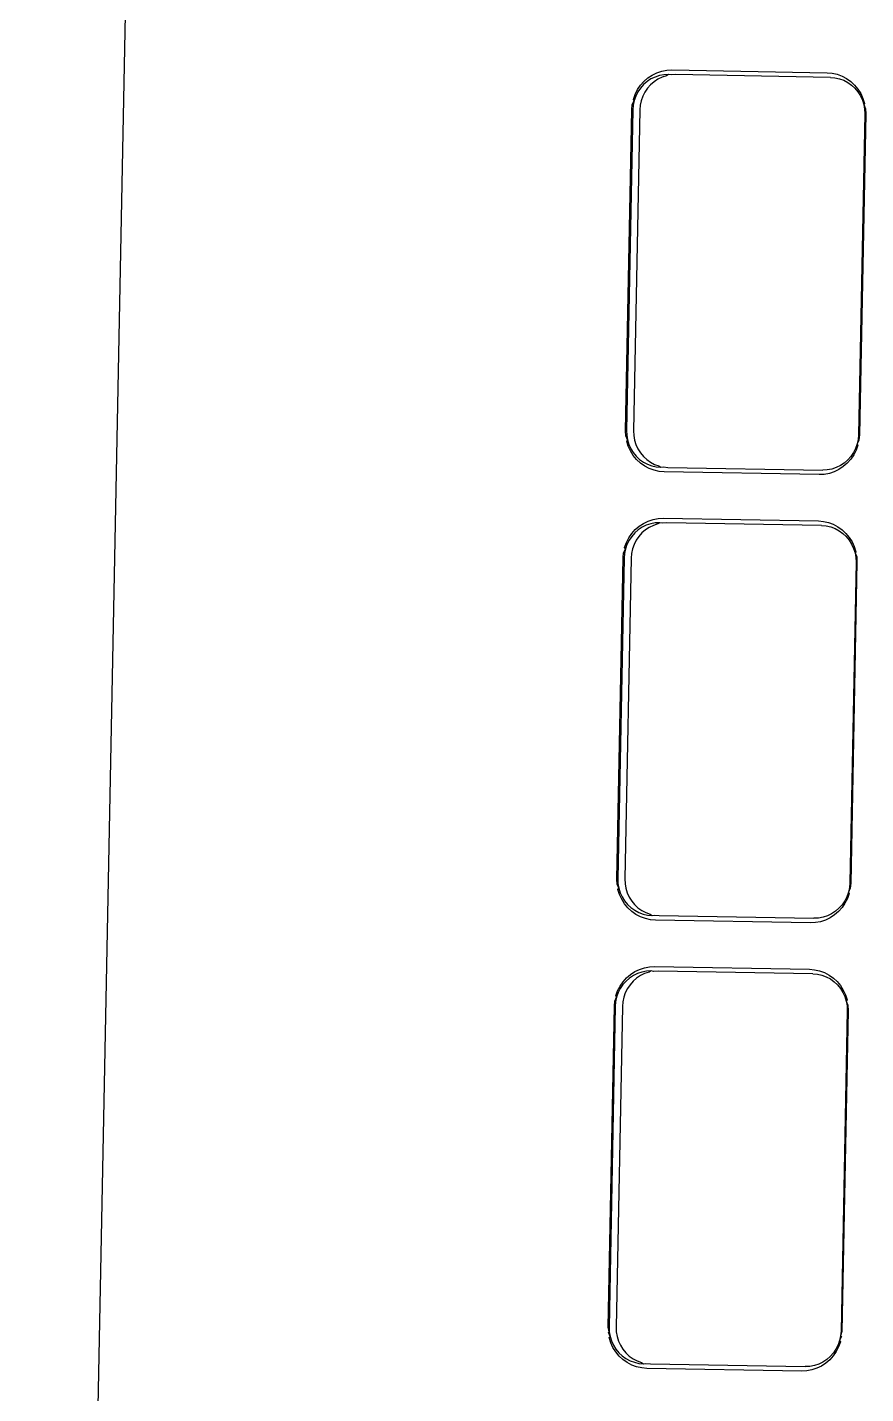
# Model space of a CAD drawing. Header units: millimetres. Extents: x 44692 to 659456, y -26273 to 14445.
# Drawn here: x 257766.3 to 257798.6, y -11841 to -11788.3 of the extents above; entities that cross this region are included whole.
import ezdxf

# ---------------------------------------------------------------- set-up
doc = ezdxf.new("R2010")
doc.units = ezdxf.units.MM
doc.header["$LTSCALE"] = 100
doc.layers.add('Muebles', color=112, linetype='Continuous')

msp = doc.modelspace()

# ---------------------------------------------------------------- linework, layer by layer
at = {"layer": 'Muebles'}
for p, q in [((257771.133, -11734.54), (257766.327, -11981.102)), ((257789.956, -11790.574), (257790.091, -11790.422)), ((257790.209, -11790.429), (257790.073, -11790.547)), ((257790.091, -11790.422), (257790.243, -11790.29)), ((257790.358, -11790.331), (257790.209, -11790.429)), ((257790.243, -11790.29), (257790.411, -11790.179)), ((257790.482, -11790.434), (257790.346, -11790.551)), ((257790.518, -11790.254), (257790.358, -11790.331)), ((257790.411, -11790.179), (257790.592, -11790.092)), ((257790.631, -11790.336), (257790.482, -11790.434)), ((257790.686, -11790.198), (257790.518, -11790.254)), ((257790.592, -11790.092), (257790.782, -11790.03)), ((257790.791, -11790.259), (257790.631, -11790.336)), ((257790.86, -11790.166), (257790.686, -11790.198)), ((257790.782, -11790.03), (257790.978, -11789.993)), ((257790.959, -11790.203), (257790.791, -11790.259)), ((257791.037, -11790.157), (257790.86, -11790.166)), ((257791.037, -11790.157), (257790.959, -11790.203)), ((257790.978, -11789.993), (257791.171, -11789.984)), ((257791.133, -11790.171), (257791.037, -11790.157)), ((257791.31, -11790.162), (257791.133, -11790.171)), ((257791.171, -11789.984), (257797.148, -11790.089)), ((257797.275, -11790.267), (257791.31, -11790.162)), ((257797.148, -11790.089), (257797.341, -11790.106)), ((257797.275, -11790.267), (257797.451, -11790.282)), ((257797.341, -11790.106), (257797.535, -11790.149)), ((257797.451, -11790.282), (257797.624, -11790.321)), ((257797.535, -11790.149), (257797.723, -11790.218)), ((257797.624, -11790.321), (257797.79, -11790.382)), ((257797.723, -11790.218), (257797.9, -11790.311)), ((257797.79, -11790.382), (257797.947, -11790.465)), ((257797.9, -11790.311), (257798.063, -11790.428)), ((257797.947, -11790.465), (257798.092, -11790.568)), ((257798.063, -11790.428), (257798.21, -11790.566)), ((257789.683, -11791.116), (257789.751, -11790.924)), ((257789.772, -11790.991), (257789.711, -11791.162)), ((257789.751, -11790.924), (257789.842, -11790.742)), ((257789.853, -11790.83), (257789.772, -11790.991)), ((257789.842, -11790.742), (257789.956, -11790.574)), ((257789.954, -11790.681), (257789.853, -11790.83)), ((257790.073, -11790.547), (257789.954, -11790.681)), ((257790.045, -11790.996), (257789.984, -11791.167)), ((257790.126, -11790.835), (257790.045, -11790.996)), ((257790.227, -11790.686), (257790.126, -11790.835)), ((257790.346, -11790.551), (257790.227, -11790.686)), ((257798.092, -11790.568), (257798.223, -11790.69)), ((257798.21, -11790.566), (257798.339, -11790.722)), ((257798.223, -11790.69), (257798.337, -11790.829)), ((257798.337, -11790.829), (257798.432, -11790.981)), ((257798.339, -11790.722), (257798.446, -11790.894)), ((257798.432, -11790.981), (257798.507, -11791.146)), ((257798.446, -11790.894), (257798.531, -11791.079)), ((257789.382, -11803.888), (257789.623, -11791.515)), ((257789.658, -11791.52), (257789.417, -11803.882)), ((257789.623, -11791.515), (257789.64, -11791.316)), ((257789.64, -11791.316), (257789.711, -11791.162)), ((257789.673, -11791.34), (257789.658, -11791.52)), ((257789.711, -11791.162), (257789.673, -11791.34)), ((257789.711, -11791.162), (257789.683, -11791.116)), ((257789.931, -11791.525), (257789.69, -11803.887)), ((257789.946, -11791.344), (257789.931, -11791.525)), ((257789.984, -11791.167), (257789.946, -11791.344)), ((257798.507, -11791.146), (257798.561, -11791.318)), ((257798.531, -11791.079), (257798.591, -11791.274)), ((257798.591, -11791.274), (257798.561, -11791.318)), ((257798.561, -11791.318), (257798.592, -11791.497)), ((257798.561, -11791.318), (257798.626, -11791.475)), ((257798.592, -11791.497), (257798.6, -11791.678)), ((257798.626, -11791.475), (257798.635, -11791.674)), ((257798.6, -11791.678), (257798.359, -11804.04)), ((257798.635, -11791.674), (257798.394, -11804.047)), ((257789.391, -11804.086), (257789.382, -11803.888)), ((257789.456, -11804.242), (257789.391, -11804.086)), ((257789.417, -11803.882), (257789.425, -11804.063)), ((257789.425, -11804.063), (257789.456, -11804.242)), ((257789.69, -11803.887), (257789.698, -11804.068)), ((257789.698, -11804.068), (257789.729, -11804.247)), ((257798.359, -11804.04), (257798.344, -11804.22)), ((257798.394, -11804.047), (257798.377, -11804.245)), ((257789.426, -11804.288), (257789.456, -11804.242)), ((257789.486, -11804.483), (257789.426, -11804.288)), ((257789.456, -11804.242), (257789.51, -11804.414)), ((257789.571, -11804.668), (257789.486, -11804.483)), ((257789.51, -11804.414), (257789.585, -11804.579)), ((257789.678, -11804.84), (257789.571, -11804.668)), ((257789.585, -11804.579), (257789.68, -11804.731)), ((257789.729, -11804.247), (257789.783, -11804.419)), ((257789.783, -11804.419), (257789.858, -11804.583)), ((257789.858, -11804.583), (257789.953, -11804.736)), ((257798.246, -11804.569), (257798.164, -11804.73)), ((257798.267, -11804.638), (257798.175, -11804.819)), ((257798.306, -11804.398), (257798.246, -11804.569)), ((257798.334, -11804.445), (257798.267, -11804.638)), ((257798.344, -11804.22), (257798.306, -11804.398)), ((257798.377, -11804.245), (257798.306, -11804.398)), ((257798.306, -11804.398), (257798.334, -11804.445)), ((257789.807, -11804.996), (257789.678, -11804.84)), ((257789.68, -11804.731), (257789.794, -11804.87)), ((257789.794, -11804.87), (257789.925, -11804.992)), ((257789.954, -11805.133), (257789.807, -11804.996)), ((257789.925, -11804.992), (257790.07, -11805.095)), ((257789.953, -11804.736), (257790.067, -11804.874)), ((257790.118, -11805.25), (257789.954, -11805.133)), ((257790.067, -11804.874), (257790.198, -11804.996)), ((257790.07, -11805.095), (257790.227, -11805.178)), ((257790.198, -11804.996), (257790.343, -11805.1)), ((257790.227, -11805.178), (257790.393, -11805.239)), ((257790.343, -11805.1), (257790.5, -11805.183)), ((257790.393, -11805.239), (257790.566, -11805.278)), ((257790.5, -11805.183), (257790.666, -11805.244)), ((257797.66, -11805.229), (257797.499, -11805.306)), ((257797.809, -11805.131), (257797.66, -11805.229)), ((257797.926, -11805.139), (257797.774, -11805.271)), ((257797.944, -11805.013), (257797.809, -11805.131)), ((257798.061, -11804.988), (257797.926, -11805.139)), ((257798.063, -11804.879), (257797.944, -11805.013)), ((257798.175, -11804.819), (257798.061, -11804.988)), ((257798.164, -11804.73), (257798.063, -11804.879)), ((257790.295, -11805.343), (257790.118, -11805.25)), ((257790.482, -11805.412), (257790.295, -11805.343)), ((257790.677, -11805.456), (257790.482, -11805.412)), ((257790.566, -11805.278), (257790.742, -11805.293)), ((257790.666, -11805.244), (257790.742, -11805.293)), ((257790.87, -11805.472), (257790.677, -11805.456)), ((257790.742, -11805.293), (257790.839, -11805.283)), ((257790.839, -11805.283), (257791.015, -11805.298)), ((257796.846, -11805.578), (257790.87, -11805.472)), ((257791.015, -11805.298), (257796.98, -11805.403)), ((257797.039, -11805.568), (257796.846, -11805.578)), ((257797.157, -11805.394), (257796.98, -11805.403)), ((257797.235, -11805.532), (257797.039, -11805.568)), ((257797.331, -11805.362), (257797.157, -11805.394)), ((257797.425, -11805.469), (257797.235, -11805.532)), ((257797.499, -11805.306), (257797.331, -11805.362)), ((257797.606, -11805.382), (257797.425, -11805.469)), ((257797.774, -11805.271), (257797.606, -11805.382)), ((257790.255, -11807.368), (257790.445, -11807.306)), ((257790.445, -11807.306), (257790.641, -11807.27)), ((257790.641, -11807.27), (257790.835, -11807.26)), ((257790.835, -11807.26), (257796.811, -11807.365)), ((257789.506, -11808.018), (257789.62, -11807.85)), ((257789.737, -11807.823), (257789.617, -11807.957)), ((257789.62, -11807.85), (257789.754, -11807.699)), ((257789.872, -11807.705), (257789.737, -11807.823)), ((257789.754, -11807.699), (257789.907, -11807.566)), ((257790.021, -11807.607), (257789.872, -11807.705)), ((257790.01, -11807.828), (257789.89, -11807.962)), ((257789.907, -11807.566), (257790.075, -11807.456)), ((257790.145, -11807.71), (257790.01, -11807.828)), ((257790.181, -11807.53), (257790.021, -11807.607)), ((257790.075, -11807.456), (257790.255, -11807.368)), ((257790.294, -11807.612), (257790.145, -11807.71)), ((257790.35, -11807.474), (257790.181, -11807.53)), ((257790.454, -11807.535), (257790.294, -11807.612)), ((257790.524, -11807.442), (257790.35, -11807.474)), ((257790.623, -11807.479), (257790.454, -11807.535)), ((257790.7, -11807.433), (257790.524, -11807.442)), ((257790.7, -11807.433), (257790.623, -11807.479)), ((257790.797, -11807.447), (257790.7, -11807.433)), ((257790.973, -11807.438), (257790.797, -11807.447)), ((257796.938, -11807.543), (257790.973, -11807.438)), ((257796.811, -11807.365), (257797.004, -11807.382)), ((257796.938, -11807.543), (257797.115, -11807.558)), ((257797.004, -11807.382), (257797.199, -11807.425)), ((257797.115, -11807.558), (257797.287, -11807.597)), ((257797.199, -11807.425), (257797.386, -11807.494)), ((257797.287, -11807.597), (257797.454, -11807.658)), ((257797.386, -11807.494), (257797.563, -11807.588)), ((257797.454, -11807.658), (257797.611, -11807.741)), ((257797.563, -11807.588), (257797.726, -11807.704)), ((257797.611, -11807.741), (257797.756, -11807.845)), ((257797.726, -11807.704), (257797.874, -11807.842)), ((257797.756, -11807.845), (257797.886, -11807.966)), ((257797.874, -11807.842), (257798.002, -11807.998)), ((257789.346, -11808.393), (257789.414, -11808.2)), ((257789.375, -11808.438), (257789.346, -11808.393)), ((257789.435, -11808.267), (257789.375, -11808.438)), ((257789.414, -11808.2), (257789.506, -11808.018)), ((257789.516, -11808.106), (257789.435, -11808.267)), ((257789.617, -11807.957), (257789.516, -11808.106)), ((257789.708, -11808.272), (257789.648, -11808.443)), ((257789.789, -11808.111), (257789.708, -11808.272)), ((257789.89, -11807.962), (257789.789, -11808.111)), ((257797.886, -11807.966), (257798, -11808.105)), ((257798, -11808.105), (257798.095, -11808.257)), ((257798.002, -11807.998), (257798.109, -11808.17)), ((257798.095, -11808.257), (257798.171, -11808.422)), ((257798.109, -11808.17), (257798.194, -11808.355)), ((257798.194, -11808.355), (257798.254, -11808.55)), ((257789.045, -11821.164), (257789.287, -11808.791)), ((257789.322, -11808.796), (257789.081, -11821.158)), ((257789.287, -11808.791), (257789.303, -11808.593)), ((257789.303, -11808.593), (257789.375, -11808.438)), ((257789.337, -11808.616), (257789.322, -11808.796)), ((257789.375, -11808.438), (257789.337, -11808.616)), ((257789.595, -11808.801), (257789.354, -11821.163)), ((257789.61, -11808.62), (257789.595, -11808.801)), ((257789.648, -11808.443), (257789.61, -11808.62)), ((257798.171, -11808.422), (257798.224, -11808.594)), ((257798.254, -11808.55), (257798.224, -11808.594)), ((257798.224, -11808.594), (257798.255, -11808.773)), ((257798.224, -11808.594), (257798.289, -11808.751)), ((257798.255, -11808.773), (257798.263, -11808.954)), ((257798.289, -11808.751), (257798.298, -11808.95)), ((257798.263, -11808.954), (257798.022, -11821.316)), ((257798.298, -11808.95), (257798.057, -11821.323)), ((257789.054, -11821.363), (257789.045, -11821.164)), ((257789.12, -11821.518), (257789.054, -11821.363)), ((257789.081, -11821.158), (257789.089, -11821.339)), ((257789.089, -11821.339), (257789.12, -11821.518)), ((257789.089, -11821.564), (257789.12, -11821.518)), ((257789.15, -11821.759), (257789.089, -11821.564)), ((257789.12, -11821.518), (257789.173, -11821.691)), ((257789.354, -11821.163), (257789.362, -11821.344)), ((257789.362, -11821.344), (257789.393, -11821.523)), ((257789.393, -11821.523), (257789.446, -11821.695)), ((257798.007, -11821.497), (257797.969, -11821.674)), ((257798.041, -11821.521), (257797.969, -11821.674)), ((257798.022, -11821.316), (257798.007, -11821.497)), ((257798.057, -11821.323), (257798.041, -11821.521)), ((257789.234, -11821.944), (257789.15, -11821.759)), ((257789.173, -11821.691), (257789.248, -11821.855)), ((257789.342, -11822.116), (257789.234, -11821.944)), ((257789.248, -11821.855), (257789.344, -11822.007)), ((257789.344, -11822.007), (257789.457, -11822.146)), ((257789.446, -11821.695), (257789.521, -11821.859)), ((257789.521, -11821.859), (257789.617, -11822.012)), ((257789.617, -11822.012), (257789.73, -11822.15)), ((257797.828, -11822.006), (257797.726, -11822.155)), ((257797.909, -11821.845), (257797.828, -11822.006)), ((257797.93, -11821.914), (257797.838, -11822.096)), ((257797.969, -11821.674), (257797.909, -11821.845)), ((257797.998, -11821.721), (257797.93, -11821.914)), ((257797.969, -11821.674), (257797.998, -11821.721)), ((257789.47, -11822.272), (257789.342, -11822.116)), ((257789.457, -11822.146), (257789.588, -11822.268)), ((257789.617, -11822.41), (257789.47, -11822.272)), ((257789.588, -11822.268), (257789.733, -11822.371)), ((257789.781, -11822.526), (257789.617, -11822.41)), ((257789.73, -11822.15), (257789.861, -11822.272)), ((257789.733, -11822.371), (257789.89, -11822.454)), ((257789.958, -11822.62), (257789.781, -11822.526)), ((257789.861, -11822.272), (257790.006, -11822.376)), ((257789.89, -11822.454), (257790.056, -11822.515)), ((257790.006, -11822.376), (257790.163, -11822.459)), ((257790.056, -11822.515), (257790.229, -11822.554)), ((257790.163, -11822.459), (257790.329, -11822.52)), ((257790.229, -11822.554), (257790.405, -11822.569)), ((257790.329, -11822.52), (257790.405, -11822.569)), ((257790.405, -11822.569), (257790.502, -11822.559)), ((257790.502, -11822.559), (257790.678, -11822.574)), ((257790.678, -11822.574), (257796.643, -11822.679)), ((257797.163, -11822.582), (257796.994, -11822.638)), ((257797.323, -11822.505), (257797.163, -11822.582)), ((257797.437, -11822.547), (257797.269, -11822.658)), ((257797.472, -11822.407), (257797.323, -11822.505)), ((257797.59, -11822.415), (257797.437, -11822.547)), ((257797.607, -11822.289), (257797.472, -11822.407)), ((257797.724, -11822.264), (257797.59, -11822.415)), ((257797.726, -11822.155), (257797.607, -11822.289)), ((257797.838, -11822.096), (257797.724, -11822.264)), ((257790.145, -11822.689), (257789.958, -11822.62)), ((257790.34, -11822.732), (257790.145, -11822.689)), ((257790.533, -11822.748), (257790.34, -11822.732)), ((257796.509, -11822.854), (257790.533, -11822.748)), ((257796.702, -11822.844), (257796.509, -11822.854)), ((257796.82, -11822.67), (257796.643, -11822.679)), ((257796.899, -11822.808), (257796.702, -11822.844)), ((257796.994, -11822.638), (257796.82, -11822.67)), ((257797.089, -11822.745), (257796.899, -11822.808)), ((257797.269, -11822.658), (257797.089, -11822.745)), ((257789.738, -11824.732), (257789.918, -11824.645)), ((257789.918, -11824.645), (257790.108, -11824.582)), ((257790.187, -11824.718), (257790.013, -11824.75)), ((257790.108, -11824.582), (257790.304, -11824.546)), ((257790.364, -11824.709), (257790.187, -11824.718)), ((257790.364, -11824.709), (257790.286, -11824.755)), ((257790.304, -11824.546), (257790.498, -11824.536)), ((257790.46, -11824.723), (257790.364, -11824.709)), ((257790.637, -11824.714), (257790.46, -11824.723)), ((257790.498, -11824.536), (257796.474, -11824.642)), ((257796.602, -11824.819), (257790.637, -11824.714)), ((257796.474, -11824.642), (257796.667, -11824.658)), ((257796.667, -11824.658), (257796.862, -11824.701)), ((257796.862, -11824.701), (257797.049, -11824.77)), ((257789.169, -11825.294), (257789.283, -11825.126)), ((257789.281, -11825.233), (257789.179, -11825.382)), ((257789.4, -11825.099), (257789.281, -11825.233)), ((257789.283, -11825.126), (257789.417, -11824.975)), ((257789.535, -11824.981), (257789.4, -11825.099)), ((257789.417, -11824.975), (257789.57, -11824.843)), ((257789.554, -11825.238), (257789.453, -11825.387)), ((257789.684, -11824.883), (257789.535, -11824.981)), ((257789.673, -11825.104), (257789.554, -11825.238)), ((257789.57, -11824.843), (257789.738, -11824.732)), ((257789.808, -11824.986), (257789.673, -11825.104)), ((257789.844, -11824.806), (257789.684, -11824.883)), ((257789.957, -11824.888), (257789.808, -11824.986)), ((257790.013, -11824.75), (257789.844, -11824.806)), ((257790.117, -11824.811), (257789.957, -11824.888)), ((257790.286, -11824.755), (257790.117, -11824.811)), ((257796.602, -11824.819), (257796.778, -11824.834)), ((257796.778, -11824.834), (257796.951, -11824.873)), ((257796.951, -11824.873), (257797.117, -11824.934)), ((257797.049, -11824.77), (257797.226, -11824.864)), ((257797.117, -11824.934), (257797.274, -11825.017)), ((257797.226, -11824.864), (257797.39, -11824.981)), ((257797.274, -11825.017), (257797.419, -11825.121)), ((257797.39, -11824.981), (257797.537, -11825.118)), ((257797.419, -11825.121), (257797.55, -11825.243)), ((257797.537, -11825.118), (257797.665, -11825.274)), ((257797.55, -11825.243), (257797.663, -11825.381)), ((257788.966, -11825.869), (257789.038, -11825.714)), ((257789.038, -11825.714), (257789, -11825.892)), ((257789.009, -11825.669), (257789.077, -11825.476)), ((257789.038, -11825.714), (257789.009, -11825.669)), ((257789.098, -11825.544), (257789.038, -11825.714)), ((257789.077, -11825.476), (257789.169, -11825.294)), ((257789.179, -11825.382), (257789.098, -11825.544)), ((257789.311, -11825.719), (257789.273, -11825.896)), ((257789.371, -11825.548), (257789.311, -11825.719)), ((257789.453, -11825.387), (257789.371, -11825.548)), ((257797.663, -11825.381), (257797.759, -11825.534)), ((257797.665, -11825.274), (257797.773, -11825.446)), ((257797.759, -11825.534), (257797.834, -11825.698)), ((257797.773, -11825.446), (257797.857, -11825.631)), ((257797.834, -11825.698), (257797.887, -11825.87)), ((257797.857, -11825.631), (257797.918, -11825.826)), ((257788.709, -11838.44), (257788.95, -11826.067)), ((257788.985, -11826.072), (257788.744, -11838.434)), ((257788.95, -11826.067), (257788.966, -11825.869)), ((257789, -11825.892), (257788.985, -11826.072)), ((257789.258, -11826.077), (257789.017, -11838.439)), ((257789.273, -11825.896), (257789.258, -11826.077)), ((257797.926, -11826.23), (257797.685, -11838.592)), ((257797.961, -11826.226), (257797.72, -11838.599)), ((257797.918, -11825.826), (257797.887, -11825.87)), ((257797.887, -11825.87), (257797.918, -11826.049)), ((257797.887, -11825.87), (257797.953, -11826.027)), ((257797.918, -11826.049), (257797.926, -11826.23)), ((257797.953, -11826.027), (257797.961, -11826.226)), ((257788.752, -11838.615), (257788.709, -11838.44)), ((257788.718, -11838.639), (257788.752, -11838.615)), ((257788.783, -11838.794), (257788.718, -11838.639)), ((257788.744, -11838.434), (257788.752, -11838.615)), ((257788.752, -11838.615), (257788.783, -11838.794)), ((257788.753, -11838.84), (257788.783, -11838.794)), ((257788.813, -11839.035), (257788.753, -11838.84)), ((257788.783, -11838.794), (257788.836, -11838.967)), ((257789.017, -11838.439), (257789.025, -11838.62)), ((257789.025, -11838.62), (257789.056, -11838.799)), ((257789.056, -11838.799), (257789.109, -11838.971)), ((257797.67, -11838.773), (257797.632, -11838.95)), ((257797.704, -11838.797), (257797.632, -11838.95)), ((257797.685, -11838.592), (257797.67, -11838.773)), ((257797.72, -11838.599), (257797.67, -11838.773)), ((257797.67, -11838.773), (257797.704, -11838.797)), ((257788.897, -11839.22), (257788.813, -11839.035)), ((257788.836, -11838.967), (257788.911, -11839.131)), ((257789.005, -11839.392), (257788.897, -11839.22)), ((257788.911, -11839.131), (257789.007, -11839.283)), ((257789.133, -11839.548), (257789.005, -11839.392)), ((257789.007, -11839.283), (257789.121, -11839.422)), ((257789.109, -11838.971), (257789.185, -11839.135)), ((257789.121, -11839.422), (257789.251, -11839.544)), ((257789.185, -11839.135), (257789.28, -11839.288)), ((257789.28, -11839.288), (257789.394, -11839.426)), ((257789.394, -11839.426), (257789.524, -11839.548)), ((257797.39, -11839.431), (257797.27, -11839.565)), ((257797.501, -11839.372), (257797.387, -11839.54)), ((257797.491, -11839.282), (257797.39, -11839.431)), ((257797.572, -11839.121), (257797.491, -11839.282)), ((257797.593, -11839.19), (257797.501, -11839.372)), ((257797.632, -11838.95), (257797.572, -11839.121)), ((257797.661, -11838.997), (257797.593, -11839.19)), ((257797.632, -11838.95), (257797.661, -11838.997)), ((257789.281, -11839.686), (257789.133, -11839.548)), ((257789.251, -11839.544), (257789.396, -11839.647)), ((257789.444, -11839.802), (257789.281, -11839.686)), ((257789.396, -11839.647), (257789.553, -11839.73)), ((257789.621, -11839.896), (257789.444, -11839.802)), ((257789.524, -11839.548), (257789.669, -11839.652)), ((257789.553, -11839.73), (257789.72, -11839.791)), ((257789.808, -11839.965), (257789.621, -11839.896)), ((257789.669, -11839.652), (257789.826, -11839.735)), ((257789.72, -11839.791), (257789.892, -11839.83)), ((257790.003, -11840.008), (257789.808, -11839.965)), ((257789.826, -11839.735), (257789.993, -11839.796)), ((257789.892, -11839.83), (257790.069, -11839.845)), ((257789.993, -11839.796), (257790.069, -11839.845)), ((257790.069, -11839.845), (257790.165, -11839.835)), ((257790.165, -11839.835), (257790.342, -11839.85)), ((257790.342, -11839.85), (257796.307, -11839.955)), ((257796.483, -11839.946), (257796.307, -11839.955)), ((257796.657, -11839.914), (257796.483, -11839.946)), ((257796.826, -11839.858), (257796.657, -11839.914)), ((257796.932, -11839.934), (257796.752, -11840.022)), ((257796.986, -11839.781), (257796.826, -11839.858)), ((257797.1, -11839.824), (257796.932, -11839.934)), ((257797.135, -11839.683), (257796.986, -11839.781)), ((257797.253, -11839.692), (257797.1, -11839.824)), ((257797.27, -11839.565), (257797.135, -11839.683)), ((257797.387, -11839.54), (257797.253, -11839.692)), ((257790.196, -11840.025), (257790.003, -11840.008)), ((257796.172, -11840.13), (257790.196, -11840.025)), ((257796.366, -11840.121), (257796.172, -11840.13)), ((257796.562, -11840.084), (257796.366, -11840.121)), ((257796.752, -11840.022), (257796.562, -11840.084))]:
    msp.add_line(p, q, dxfattribs=at)

doc.saveas('drawing.dxf')
